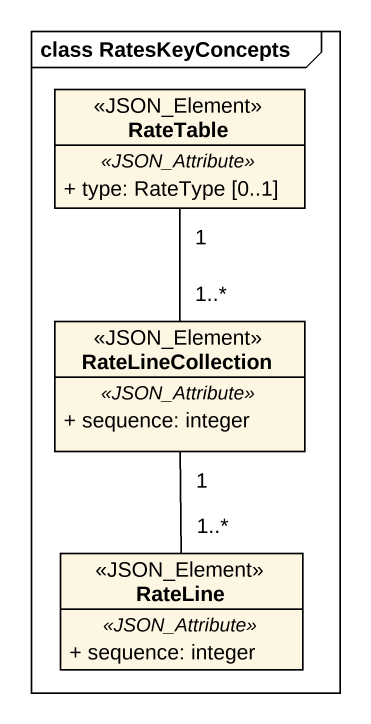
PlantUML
@startuml
mainframe class RatesKeyConcepts
hide circle
hide empty members
skinparam classAttributeIconSize 0
class RateTable <<JSON_Element>> {
  .. <<JSON_Attribute>> ..
  + type: RateType [0..1]
}
class RateLineCollection <<JSON_Element>> {
  .. <<JSON_Attribute>> ..
  + sequence: integer
}
class RateLine <<JSON_Element>> {
  .. <<JSON_Attribute>> ..
  + sequence: integer
}
RateTable "1" -- "1..*" RateLineCollection
RateLineCollection "1" -- "1..*" RateLine
@enduml
